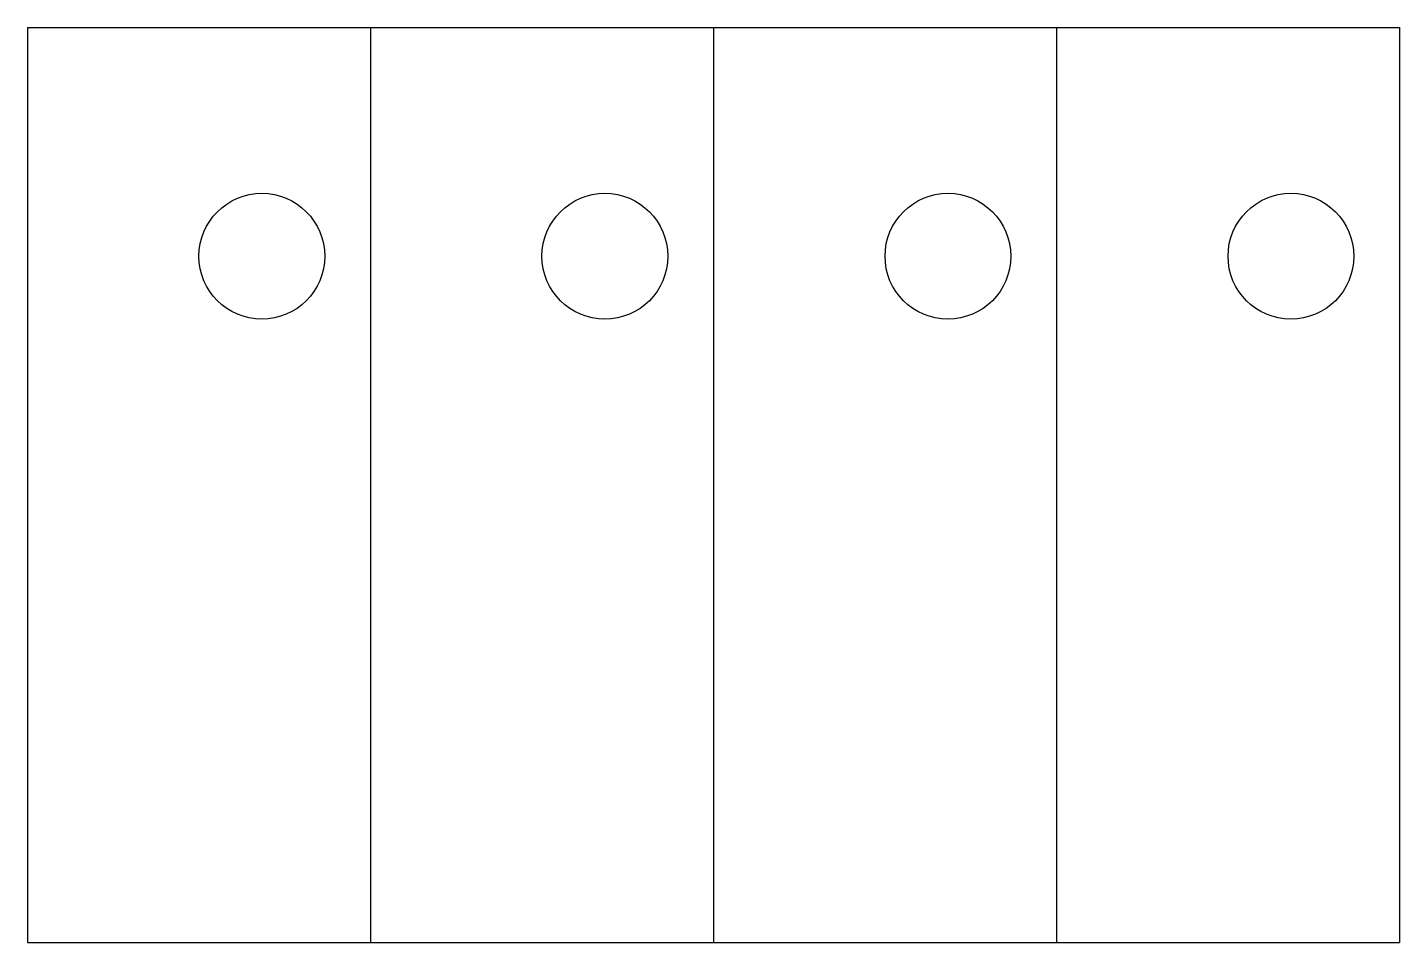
# Model space of a CAD drawing. Extents: x -145 to 155, y -100 to 100.
import ezdxf

# ---------------------------------------------------------------- set-up
doc = ezdxf.new("R2010")
doc.units = 0
doc.header["$MEASUREMENT"] = 0
doc.layers.add('MODELSKETCH_VISIBLE', color=7, linetype='CONTINUOUS')

msp = doc.modelspace()

# ---------------------------------------------------------------- linework, layer by layer
at = {"layer": 'MODELSKETCH_VISIBLE'}
for p, q in [((-144.59, 100), (155.41, 100)), ((-144.59, 100), (-144.59, -100)), ((-69.59, 100), (-69.59, -100)), ((5.41, 100), (5.41, -100)), ((80.41, 100), (80.41, -100)), ((155.41, 100), (155.41, -100)), ((-144.59, -100), (155.41, -100))]:
    msp.add_line(p, q, dxfattribs=at)
for centre in [(-93.34, 50), (-18.34, 50), (56.66, 50), (131.66, 50)]:
    msp.add_circle(centre, 13.75, dxfattribs=at)

doc.saveas('drawing.dxf')
